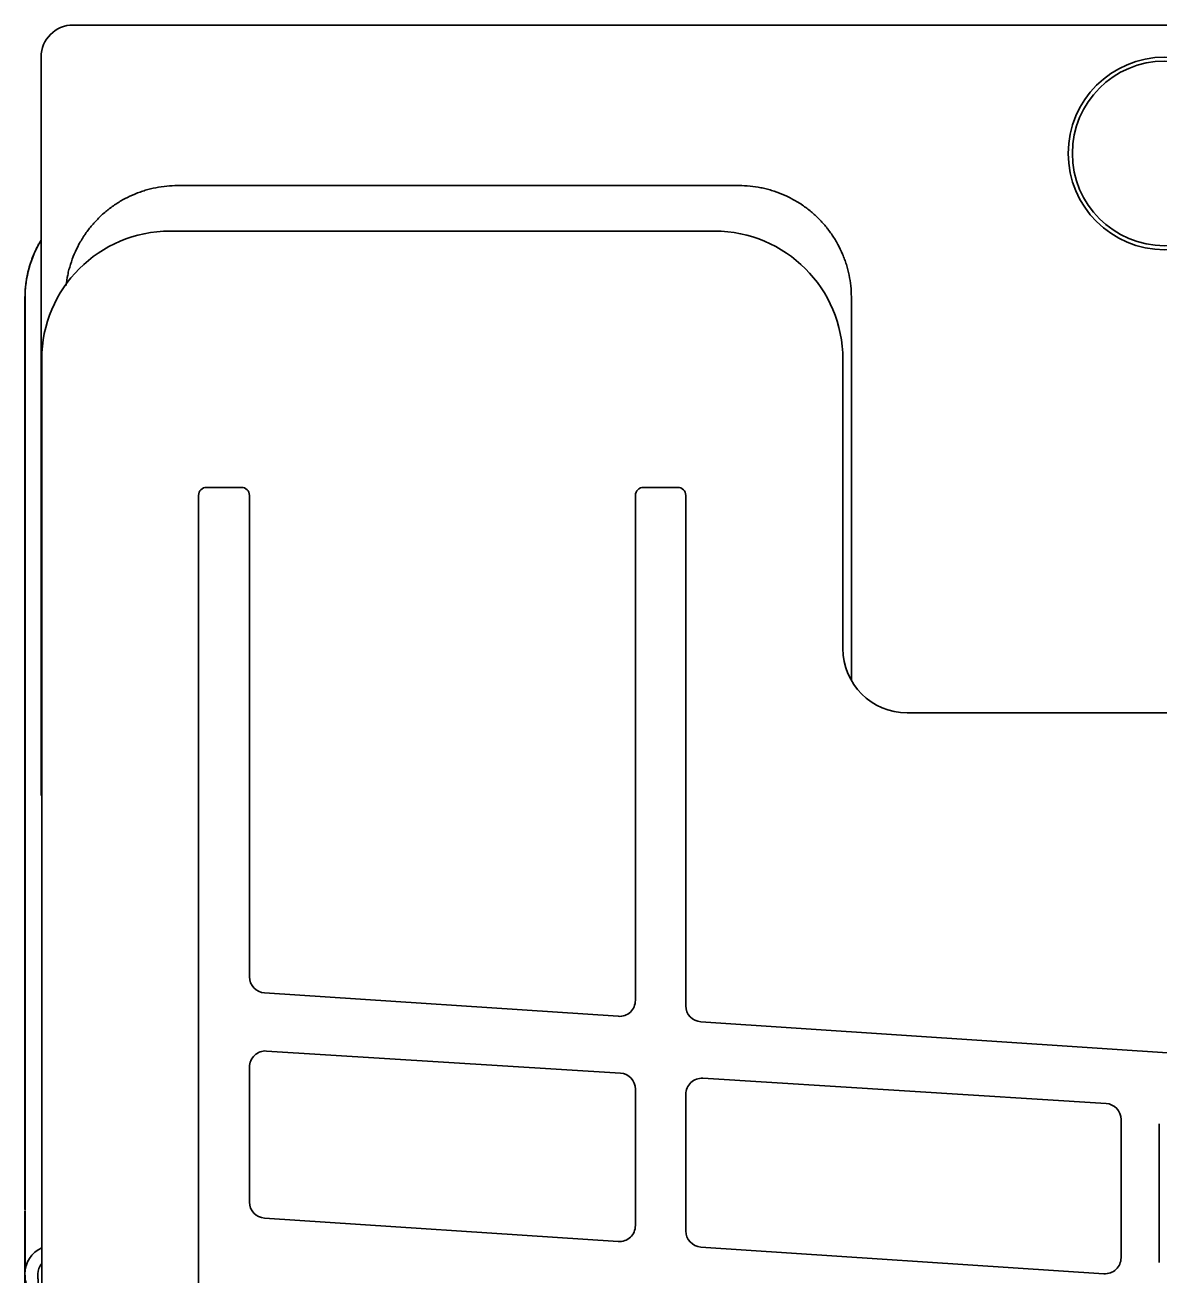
# Model space of a CAD drawing. Extents: x 6336 to 10269, y -393 to 2899.
# Drawn here: x 8428.1 to 8498.7, y 2762.7 to 2840.5 of the extents above; entities that cross this region are included whole.
import ezdxf

# ---------------------------------------------------------------- set-up
doc = ezdxf.new("R2010")
doc.units = 0
doc.header["$LTSCALE"] = 5
doc.layers.add('1', color=7, linetype='CONTINUOUS', true_color=0xffffff)

msp = doc.modelspace()

# ---------------------------------------------------------------- linework, layer by layer
at = {"layer": '1', "color": 7, "linetype": 'Continuous', "lineweight": 35}
for p, q in [((9175.073, 2840.526), (8431.073, 2840.526)), ((8429.073, 2838.526), (8429.073, 2792.526)), ((8437.594, 2830.526), (8472.558, 2830.526)), ((8471.042, 2827.686), (8437.103, 2827.686)), ((8437.103, 2827.686), (8437.103, 2827.685)), ((8471.042, 2827.685), (8437.103, 2827.685)), ((8471.042, 2827.686), (8471.042, 2827.685)), ((8428.075, 2823.528), (8428.073, 2823.53)), ((8428.073, 2823.529), (8428.073, 2766.733)), ((8428.075, 2766.718), (8428.075, 2823.528)), ((8479.557, 2823.588), (8479.557, 2799.695)), ((8429.113, 2819.696), (8429.113, 2757.759)), ((8429.113, 2819.696), (8429.114, 2819.696)), ((8429.114, 2819.696), (8429.114, 2757.759)), ((8479.033, 2819.696), (8479.032, 2819.696)), ((8479.032, 2801.679), (8479.032, 2819.696)), ((8479.033, 2801.679), (8479.033, 2819.696)), ((8439.386, 2811.726), (8439.396, 2811.726)), ((8439.396, 2811.726), (8441.548, 2811.726)), ((8441.559, 2811.726), (8441.548, 2811.726)), ((8466.614, 2811.726), (8466.603, 2811.726)), ((8466.614, 2811.726), (8468.731, 2811.726)), ((8468.731, 2811.726), (8468.741, 2811.726)), ((8438.885, 2811.226), (8438.885, 2765.122)), ((8442.058, 2781.236), (8442.058, 2811.226)), ((8466.102, 2811.226), (8466.102, 2779.772)), ((8469.241, 2779.433), (8469.241, 2811.226)), ((8479.033, 2801.679), (8479.032, 2801.679)), ((9123.12, 2797.686), (8483.026, 2797.686)), ((8483.026, 2797.686), (8483.026, 2797.685)), ((9123.12, 2797.685), (8483.026, 2797.685)), ((8496.949, 2797.698), (8496.942, 2797.686)), ((8496.949, 2797.698), (8496.971, 2797.686)), ((8465.038, 2778.775), (8442.993, 2780.237)), ((8702.85, 2763.003), (8470.176, 2778.434)), ((8443.121, 2776.615), (8465.167, 2775.237)), ((8442.058, 2767.207), (8442.058, 2775.616)), ((8470.304, 2774.916), (8495.422, 2773.346)), ((8466.102, 2774.24), (8466.102, 2765.743)), ((8469.241, 2765.404), (8469.241, 2773.917)), ((8496.358, 2772.35), (8496.358, 2763.736)), ((8498.722, 2763.449), (8498.722, 2772.075)), ((8428.073, 2766.663), (8428.073, 2762.726)), ((8428.078, 2762.858), (8428.078, 2766.686)), ((8465.038, 2764.746), (8442.993, 2766.208)), ((8495.294, 2762.74), (8470.176, 2764.405)), ((8428.073, 2127.326), (8428.073, 2762.726))]:
    msp.add_line(p, q, dxfattribs=at)
for radius in [6, 5.75]:
    msp.add_circle((8499.073, 2832.526), radius, dxfattribs=at)
for centre, radius, start in [((8431.073, 2838.526), 2, 90), ((8429.873, 2762.726), 1.8, 114.96515), ((8429.873, 2762.726), 1, 139.43516)]:
    msp.add_arc(centre, radius, start, 180, dxfattribs=at)
for centre, major_axis, ratio, start_param, end_param in [((8437.123, 2819.676), (5.669, -5.669), 0.997776, 2.357564, 3.925621), ((8471.023, 2819.676), (-5.669, -5.669), 0.997776, 2.357564, 3.925621), ((8435.077, 2823.522), (4.952, -4.952), 0.999478, 3.386374, 3.926382), ((8439.386, 2811.226), (0.501, 0), 0.998459, 1.570796, 3.141593), ((8441.559, 2811.226), (0, -0.5), 0.99925, 1.570796, 3.141593), ((8466.603, 2811.226), (0.501, 0), 0.998459, 1.570796, 3.141593), ((8468.741, 2811.226), (0, -0.5), 0.99925, 1.570796, 3.141593), ((8483.039, 2801.692), (-2.839, -2.839), 0.996244, 5.499157, 7.067214), ((8443.058, 2781.235), (0.477, -0.88), 0.998873, 4.215837, 5.7215), ((8465.102, 2779.773), (0.739, -0.675), 0.998632, 5.388335, 7.022435), ((8470.241, 2779.433), (0.477, -0.88), 0.998873, 4.215837, 5.7215), ((8443.058, 2775.616), (-0.478, -0.879), 0.998825, 3.575991, 5.210091), ((8465.102, 2774.239), (-0.746, -0.667), 0.998687, 2.413283, 3.918945), ((8470.241, 2773.918), (-0.478, -0.879), 0.998825, 3.575991, 5.210091), ((8495.358, 2772.348), (-0.746, -0.667), 0.998687, 2.413283, 3.918945), ((8443.058, 2767.206), (0.477, -0.88), 0.998873, 4.215837, 5.7215), ((8465.102, 2765.744), (0.739, -0.675), 0.998632, 5.388335, 7.022435), ((8438.738, 2765.121), (0, -8.4), 0.017478, 0.948659, 1.5709), ((8470.241, 2765.404), (0.477, -0.88), 0.998873, 4.215837, 5.7215), ((8495.358, 2763.738), (0.739, -0.675), 0.998632, 5.388335, 7.022435)]:
    msp.add_ellipse(centre, major_axis=major_axis, ratio=ratio, start_param=start_param, end_param=end_param, dxfattribs=at)
for points, knots in [([(8437.587, 2830.526), (8437.357, 2830.526), (8437.129, 2830.515), (8436.677, 2830.47), (8436.229, 2830.404), (8435.788, 2830.295), (8435.515, 2830.212), (8435.461, 2830.195), (8435.352, 2830.16), (8435.297, 2830.141), (8435.135, 2830.083), (8435.028, 2830.042), (8434.712, 2829.912), (8434.301, 2829.719), (8433.912, 2829.487), (8433.628, 2829.299), (8433.534, 2829.234), (8433.396, 2829.133), (8433.351, 2829.098), (8433.26, 2829.028), (8433.215, 2828.992), (8432.992, 2828.811), (8432.823, 2828.659), (8432.5, 2828.34), (8432.194, 2828.005), (8431.921, 2827.642), (8431.761, 2827.406), (8431.73, 2827.358), (8431.668, 2827.261), (8431.637, 2827.213), (8431.548, 2827.066), (8431.491, 2826.967), (8431.328, 2826.666), (8431.131, 2826.258), (8430.975, 2825.832), (8430.873, 2825.506), (8430.842, 2825.397), (8430.799, 2825.231), (8430.785, 2825.175), (8430.759, 2825.064), (8430.746, 2825.008), (8430.69, 2824.735), (8430.655, 2824.518), (8430.631, 2824.299)], [0, 0, 0, 0, 0.066834, 0.066834, 0.133668, 0.200501, 0.200501, 0.21721, 0.21721, 0.233918, 0.233918, 0.267335, 0.267335, 0.334169, 0.401003, 0.401003, 0.43442, 0.43442, 0.451128, 0.451128, 0.467836, 0.467836, 0.53467, 0.53467, 0.601504, 0.668338, 0.668338, 0.685046, 0.685046, 0.701755, 0.701755, 0.735172, 0.735172, 0.802005, 0.868839, 0.868839, 0.902256, 0.902256, 0.918964, 0.918964, 0.935673, 0.935673, 1, 1, 1, 1]), ([(8479.557, 2823.588), (8479.555, 2823.818), (8479.542, 2824.046), (8479.494, 2824.497), (8479.424, 2824.945), (8479.31, 2825.385), (8479.226, 2825.657), (8479.208, 2825.712), (8479.171, 2825.82), (8479.152, 2825.874), (8479.093, 2826.036), (8479.051, 2826.143), (8478.918, 2826.458), (8478.722, 2826.867), (8478.487, 2827.254), (8478.296, 2827.537), (8478.23, 2827.63), (8478.127, 2827.767), (8478.093, 2827.812), (8478.022, 2827.902), (8477.986, 2827.947), (8477.803, 2828.168), (8477.649, 2828.336), (8477.327, 2828.656), (8476.99, 2828.959), (8476.624, 2829.229), (8476.386, 2829.387), (8476.338, 2829.418), (8476.241, 2829.479), (8476.192, 2829.509), (8476.044, 2829.597), (8475.945, 2829.653), (8475.643, 2829.814), (8475.233, 2830.007), (8474.806, 2830.159), (8474.479, 2830.258), (8474.369, 2830.289), (8474.203, 2830.33), (8474.147, 2830.344), (8474.035, 2830.369), (8473.979, 2830.381), (8473.698, 2830.436), (8473.246, 2830.503), (8472.788, 2830.526), (8472.559, 2830.526)], [0, 0, 0, 0, 0.0625, 0.0625, 0.125, 0.1875, 0.1875, 0.203125, 0.203125, 0.21875, 0.21875, 0.25, 0.25, 0.3125, 0.375, 0.375, 0.40625, 0.40625, 0.421875, 0.421875, 0.4375, 0.4375, 0.5, 0.5, 0.5625, 0.625, 0.625, 0.640625, 0.640625, 0.65625, 0.65625, 0.6875, 0.6875, 0.75, 0.8125, 0.8125, 0.84375, 0.84375, 0.859375, 0.859375, 0.875, 0.875, 0.9375, 1, 1, 1, 1]), ([(8428.073, 2823.53), (8428.073, 2823.53), (8428.073, 2823.531), (8428.073, 2823.531), (8428.073, 2823.531), (8428.073, 2823.532), (8428.073, 2823.533), (8428.073, 2823.533), (8428.073, 2823.534), (8428.073, 2823.536), (8428.073, 2823.537), (8428.073, 2823.539), (8428.073, 2823.54), (8428.073, 2823.542), (8428.073, 2823.544), (8428.073, 2823.546), (8428.073, 2823.548), (8428.073, 2823.551), (8428.073, 2823.554), (8428.073, 2823.556), (8428.073, 2823.559), (8428.073, 2823.562), (8428.073, 2823.566), (8428.073, 2823.569), (8428.073, 2823.573), (8428.073, 2823.576), (8428.073, 2823.58), (8428.073, 2823.584), (8428.073, 2823.588), (8428.073, 2823.593), (8428.073, 2823.597), (8428.073, 2823.602), (8428.073, 2823.607), (8428.073, 2823.612), (8428.074, 2823.617), (8428.074, 2823.622), (8428.074, 2823.628), (8428.074, 2823.633), (8428.074, 2823.639), (8428.074, 2823.645), (8428.074, 2823.651), (8428.074, 2823.657), (8428.074, 2823.664), (8428.074, 2823.67), (8428.075, 2823.677), (8428.075, 2823.684), (8428.075, 2823.691), (8428.075, 2823.698), (8428.075, 2823.705), (8428.075, 2823.713), (8428.076, 2823.721), (8428.076, 2823.728), (8428.076, 2823.736), (8428.076, 2823.745), (8428.077, 2823.753), (8428.077, 2823.761), (8428.077, 2823.77), (8428.077, 2823.779), (8428.078, 2823.788), (8428.078, 2823.797), (8428.078, 2823.806), (8428.079, 2823.815), (8428.079, 2823.825), (8428.08, 2823.835), (8428.08, 2823.844), (8428.081, 2823.854), (8428.081, 2823.865), (8428.082, 2823.875), (8428.082, 2823.885), (8428.083, 2823.896), (8428.083, 2823.907), (8428.084, 2823.918), (8428.084, 2823.929), (8428.085, 2823.94), (8428.086, 2823.952), (8428.087, 2823.963), (8428.087, 2823.975), (8428.088, 2823.987), (8428.089, 2823.999), (8428.09, 2824.011), (8428.091, 2824.023), (8428.091, 2824.036), (8428.092, 2824.049), (8428.093, 2824.061), (8428.094, 2824.074), (8428.095, 2824.088), (8428.096, 2824.101), (8428.098, 2824.114), (8428.099, 2824.128), (8428.1, 2824.142), (8428.101, 2824.156), (8428.102, 2824.17), (8428.113, 2824.283), (8428.137, 2824.49), (8428.185, 2824.785), (8428.241, 2825.063), (8428.305, 2825.323), (8428.375, 2825.568), (8428.449, 2825.795), (8428.525, 2826.006), (8428.616, 2826.237), (8428.728, 2826.49), (8428.852, 2826.741), (8428.936, 2826.897), (8428.973, 2826.962)], [0, 0, 0, 0, 0.000039, 0.000119, 0.00024, 0.000403, 0.00061, 0.000859, 0.001152, 0.001489, 0.00187, 0.002294, 0.002762, 0.003274, 0.00383, 0.004429, 0.005073, 0.00576, 0.006491, 0.007267, 0.008086, 0.008949, 0.009855, 0.010806, 0.011801, 0.012839, 0.013922, 0.015048, 0.016219, 0.017433, 0.018691, 0.019993, 0.021339, 0.022729, 0.024163, 0.025641, 0.027163, 0.028729, 0.030338, 0.031992, 0.033689, 0.035431, 0.037216, 0.039046, 0.040919, 0.042836, 0.044797, 0.046802, 0.048851, 0.050944, 0.053081, 0.055262, 0.057487, 0.059755, 0.062068, 0.064425, 0.066825, 0.06927, 0.071758, 0.07429, 0.076867, 0.079487, 0.082151, 0.084859, 0.087611, 0.090407, 0.093247, 0.096131, 0.099059, 0.102031, 0.105047, 0.108106, 0.11121, 0.114357, 0.117549, 0.120784, 0.124064, 0.127387, 0.130754, 0.134165, 0.137621, 0.14112, 0.144663, 0.14825, 0.151881, 0.155556, 0.159274, 0.163037, 0.166844, 0.170694, 0.174589, 0.178528, 0.18251, 0.269795, 0.352952, 0.431982, 0.506884, 0.577658, 0.644305, 0.706824, 0.765217, 0.851757, 0.937974, 1, 1, 1, 1]), ([(8429.095, 2760.247), (8429.072, 2760.279), (8429.049, 2760.31), (8429, 2760.378), (8428.975, 2760.414), (8428.924, 2760.487), (8428.899, 2760.523), (8428.775, 2760.705), (8428.683, 2760.85), (8428.515, 2761.141), (8428.441, 2761.285), (8428.31, 2761.572), (8428.255, 2761.716), (8428.188, 2761.932), (8428.168, 2762.004), (8428.142, 2762.112), (8428.134, 2762.149), (8428.12, 2762.222), (8428.113, 2762.258), (8428.084, 2762.439), (8428.073, 2762.583), (8428.073, 2762.726)], [0, 0, 0, 0, 0.038209, 0.038209, 0.081926, 0.081926, 0.125644, 0.125644, 0.300515, 0.300515, 0.475387, 0.475387, 0.650258, 0.650258, 0.737693, 0.737693, 0.781411, 0.781411, 0.825129, 0.825129, 1, 1, 1, 1]), ([(8428.873, 2762.726), (8428.873, 2762.69), (8428.873, 2762.654), (8428.875, 2762.581), (8428.876, 2762.545), (8428.881, 2762.436), (8428.886, 2762.364), (8428.905, 2762.147), (8428.924, 2762.003), (8428.983, 2761.665), (8429.027, 2761.471), (8429.082, 2761.275)], [0, 0, 0, 0, 0.074552, 0.074552, 0.149103, 0.149103, 0.298207, 0.298207, 0.596413, 0.596413, 1, 1, 1, 1])]:
    msp.add_open_spline(points, degree=3, knots=knots, dxfattribs=at)

doc.saveas('drawing.dxf')
